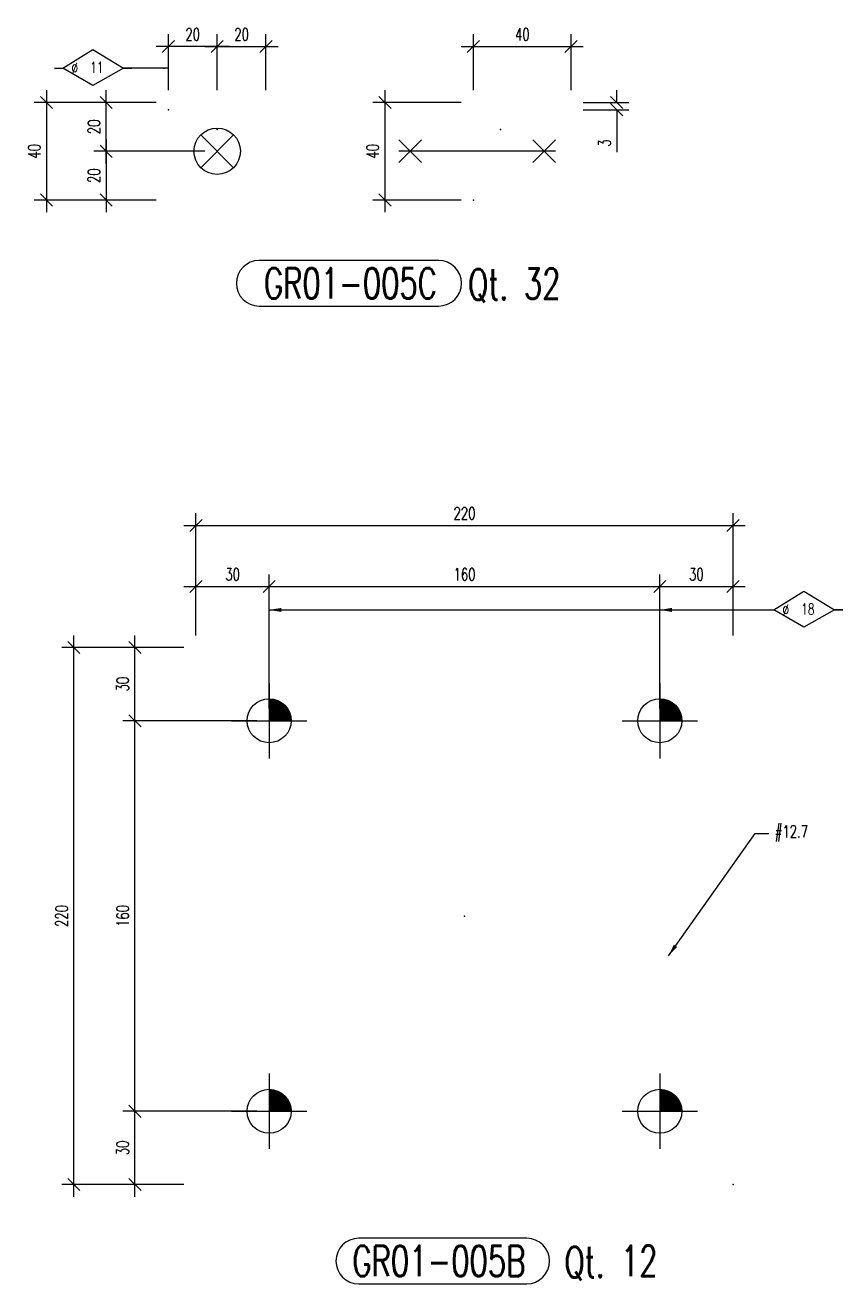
# Model space of a CAD drawing. Extents: x -37120 to -36153, y 6373 to 6924.
# Drawn here: x -36488 to -36153, y 6408 to 6924 of the extents above; entities that cross this region are included whole.
import ezdxf
from ezdxf.enums import TextEntityAlignment as Align

# ---------------------------------------------------------------- set-up
doc = ezdxf.new("R2010")
doc.units = 0
doc.header["$LTSCALE"] = 10
doc.header["$MEASUREMENT"] = 0
doc.linetypes.add('DASHDOT', pattern=[1, 0.5, -0.25, 0, -0.25])
doc.linetypes.add('HIDDEN', pattern=[0.375, 0.25, -0.125])
doc.layers.get('0').update_dxf_attribs({"linetype": 'CONTINUOUS'})
doc.layers.get('Defpoints').update_dxf_attribs({"linetype": 'CONTINUOUS'})
for name, color, linetype in [('A', 2, 'DASHDOT'), ('FORIR', 4, 'CONTINUOUS'), ('G', 3, 'CONTINUOUS'), ('MARK_QTA', 4, 'CONTINUOUS'), ('MARK_SLOT', 6, 'CONTINUOUS'), ('TR', 6, 'HIDDEN')]:
    doc.layers.add(name, color=color, linetype=linetype)
doc.styles.add('1', font='romans', dxfattribs={"width": 0.7, "height": 2.8})
doc.styles.add('MARK', font='ROMANS', dxfattribs={"width": 0.7})
doc.styles.add('ROMANS', font='romans.shx', dxfattribs={"width": 0.7})
doc.dimstyles.new('1-2.5', dxfattribs={"dimscale": 2.5, "dimtxt": 2, "dimasz": 2, "dimexe": 2, "dimexo": 2, "dimgap": 1, "dimtad": 1, "dimdec": 0, "dimzin": 0, "dimdsep": 46, "dimtxsty": 'ROMANS', "dimblk": 'OBLIQUE', "dimcen": 0, "dimdle": 2, "dimclrd": 1, "dimclre": 1, "dimclrt": 4, "dimadec": 0, "dimazin": 0, "dimtfac": 1, "dimtdec": 0, "dimtofl": 0, "dimtmove": 0, "dimatfit": 3, "dimfxl": 1, "dimtfill": 1, "dimtolj": 1, "dimtzin": 0, "dimarcsym": 0})

# ---------------------------------------------------------------- blocks, each defined once
blk = doc.blocks.new('M16')
for p, q in [((0, 15.43), (0, -15.43)), ((-15.43, 0), (15.43, 0))]:
    blk.add_line(p, q)
at = {"color": 4, "const_width": 9.01}
blk.add_lwpolyline([(4.51, 0, 0.414214), (0, 4.51)], format="xyb", dxfattribs=at)
at = {"color": 4}
blk.add_circle((0, 0), 9, dxfattribs=at)
at = {"flags": 1}
blk.add_attdef('TOLE', (16.67, -8.27), '', height=5.26, dxfattribs=at)
blk = doc.blocks.new('3D_INFOPOS')
blk.add_point((0, 0))
at = {"layer": 'FORIR', "flags": 1}
blk.add_attdef('POS_PEZ', (7.55, -4.31), '', height=5.26, dxfattribs=at)
blk = doc.blocks.new('_OBLIQUE')
at = {"color": 0, "linetype": 'ByBlock'}
blk.add_line((-0.5, -0.5), (0.5, 0.5), dxfattribs=at)
blk = doc.blocks.new('*D57')
at = {"color": 1, "lineweight": -2, "transparency": 16777216}
for p, q in [((-36423.46, 6693.92), (-36383.46, 6693.92)), ((-36418.46, 6673.92), (-36418.46, 6698.92)), ((-36388.46, 6643.92), (-36388.46, 6698.92))]:
    blk.add_line(p, q, dxfattribs=at)
at = {"layer": 'Defpoints', "color": 0, "transparency": 16777216}
for p in [(-36388.46, 6693.92), (-36418.46, 6668.92), (-36388.46, 6638.92)]:
    blk.add_point(p, dxfattribs=at)
at = {"color": 1, "lineweight": -2, "transparency": 16777216, "xscale": 5, "yscale": 5, "zscale": 5, "rotation": 180}
blk.add_blockref('_OBLIQUE', (-36418.46, 6693.92), dxfattribs=at)
at = {"color": 1, "lineweight": -2, "transparency": 16777216, "xscale": 5, "yscale": 5, "zscale": 5}
blk.add_blockref('_OBLIQUE', (-36388.46, 6693.92), dxfattribs=at)
at = {"color": 4, "transparency": 16777216, "insert": (-36403.46, 6698.92), "char_height": 5, "attachment_point": 5, "style": 'ROMANS', "bg_fill": 3, "box_fill_scale": 1.25, "bg_fill_color": 256, "bg_fill_true_color": 13158600, "bg_fill_transparency": 0}
blk.add_mtext('\\A1;30', dxfattribs=at)
blk = doc.blocks.new('*D58')
at = {"color": 1, "lineweight": -2, "transparency": 16777216}
for p, q in [((-36393.46, 6693.92), (-36223.46, 6693.92)), ((-36388.46, 6643.92), (-36388.46, 6698.92)), ((-36228.46, 6643.92), (-36228.46, 6698.92))]:
    blk.add_line(p, q, dxfattribs=at)
at = {"layer": 'Defpoints', "color": 0, "transparency": 16777216}
for p in [(-36228.46, 6693.92), (-36388.46, 6638.92), (-36228.46, 6638.92)]:
    blk.add_point(p, dxfattribs=at)
at = {"color": 1, "lineweight": -2, "transparency": 16777216, "xscale": 5, "yscale": 5, "zscale": 5, "rotation": 180}
blk.add_blockref('_OBLIQUE', (-36388.46, 6693.92), dxfattribs=at)
at = {"color": 1, "lineweight": -2, "transparency": 16777216, "xscale": 5, "yscale": 5, "zscale": 5}
blk.add_blockref('_OBLIQUE', (-36228.46, 6693.92), dxfattribs=at)
at = {"color": 4, "transparency": 16777216, "insert": (-36308.46, 6698.92), "char_height": 5, "attachment_point": 5, "style": 'ROMANS', "bg_fill": 3, "box_fill_scale": 1.25, "bg_fill_color": 256, "bg_fill_true_color": 13158600, "bg_fill_transparency": 0}
blk.add_mtext('\\A1;160', dxfattribs=at)
blk = doc.blocks.new('*D59')
at = {"color": 1, "lineweight": -2, "transparency": 16777216}
for p, q in [((-36233.46, 6693.92), (-36193.46, 6693.92)), ((-36228.46, 6643.92), (-36228.46, 6698.92)), ((-36198.46, 6673.92), (-36198.46, 6698.92))]:
    blk.add_line(p, q, dxfattribs=at)
at = {"layer": 'Defpoints', "color": 0, "transparency": 16777216}
for p in [(-36198.46, 6693.92), (-36198.46, 6668.92), (-36228.46, 6638.92)]:
    blk.add_point(p, dxfattribs=at)
at = {"color": 1, "lineweight": -2, "transparency": 16777216, "xscale": 5, "yscale": 5, "zscale": 5, "rotation": 180}
blk.add_blockref('_OBLIQUE', (-36228.46, 6693.92), dxfattribs=at)
at = {"color": 1, "lineweight": -2, "transparency": 16777216, "xscale": 5, "yscale": 5, "zscale": 5}
blk.add_blockref('_OBLIQUE', (-36198.46, 6693.92), dxfattribs=at)
at = {"color": 4, "transparency": 16777216, "insert": (-36213.46, 6698.92), "char_height": 5, "attachment_point": 5, "style": 'ROMANS', "bg_fill": 3, "box_fill_scale": 1.25, "bg_fill_color": 256, "bg_fill_true_color": 13158600, "bg_fill_transparency": 0}
blk.add_mtext('\\A1;30', dxfattribs=at)
blk = doc.blocks.new('*D60')
at = {"color": 1, "lineweight": -2, "transparency": 16777216}
for p, q in [((-36443.46, 6443.92), (-36443.46, 6483.92)), ((-36393.46, 6478.92), (-36448.46, 6478.92)), ((-36423.46, 6448.92), (-36448.46, 6448.92))]:
    blk.add_line(p, q, dxfattribs=at)
at = {"layer": 'Defpoints', "color": 0, "transparency": 16777216}
for p in [(-36443.46, 6478.92), (-36388.46, 6478.92), (-36418.46, 6448.92)]:
    blk.add_point(p, dxfattribs=at)
at = {"color": 1, "lineweight": -2, "transparency": 16777216, "xscale": 5, "yscale": 5, "zscale": 5}
for p, rotation in [((-36443.46, 6478.92), 90), ((-36443.46, 6448.92), 270)]:
    blk.add_blockref('_OBLIQUE', p, dxfattribs=dict(at, rotation=rotation))
at = {"color": 4, "transparency": 16777216, "insert": (-36448.46, 6463.92), "char_height": 5, "attachment_point": 5, "rotation": 90, "style": 'ROMANS', "bg_fill": 3, "box_fill_scale": 1.25, "bg_fill_color": 256, "bg_fill_true_color": 13158600, "bg_fill_transparency": 0}
blk.add_mtext('\\A1;30', dxfattribs=at)
blk = doc.blocks.new('*D61')
at = {"color": 1, "lineweight": -2, "transparency": 16777216}
for p, q in [((-36443.46, 6473.92), (-36443.46, 6643.92)), ((-36393.46, 6638.92), (-36448.46, 6638.92)), ((-36393.46, 6478.92), (-36448.46, 6478.92))]:
    blk.add_line(p, q, dxfattribs=at)
at = {"layer": 'Defpoints', "color": 0, "transparency": 16777216}
for p in [(-36443.46, 6638.92), (-36388.46, 6638.92), (-36388.46, 6478.92)]:
    blk.add_point(p, dxfattribs=at)
at = {"color": 1, "lineweight": -2, "transparency": 16777216, "xscale": 5, "yscale": 5, "zscale": 5}
for p, rotation in [((-36443.46, 6638.92), 90), ((-36443.46, 6478.92), 270)]:
    blk.add_blockref('_OBLIQUE', p, dxfattribs=dict(at, rotation=rotation))
at = {"color": 4, "transparency": 16777216, "insert": (-36448.46, 6558.92), "char_height": 5, "attachment_point": 5, "rotation": 90, "style": 'ROMANS', "bg_fill": 3, "box_fill_scale": 1.25, "bg_fill_color": 256, "bg_fill_true_color": 13158600, "bg_fill_transparency": 0}
blk.add_mtext('\\A1;160', dxfattribs=at)
blk = doc.blocks.new('*D62')
at = {"color": 1, "lineweight": -2, "transparency": 16777216}
for p, q in [((-36443.46, 6633.92), (-36443.46, 6673.92)), ((-36423.46, 6668.92), (-36448.46, 6668.92)), ((-36393.46, 6638.92), (-36448.46, 6638.92))]:
    blk.add_line(p, q, dxfattribs=at)
at = {"layer": 'Defpoints', "color": 0, "transparency": 16777216}
for p in [(-36443.46, 6668.92), (-36418.46, 6668.92), (-36388.46, 6638.92)]:
    blk.add_point(p, dxfattribs=at)
at = {"color": 1, "lineweight": -2, "transparency": 16777216, "xscale": 5, "yscale": 5, "zscale": 5}
for p, rotation in [((-36443.46, 6668.92), 90), ((-36443.46, 6638.92), 270)]:
    blk.add_blockref('_OBLIQUE', p, dxfattribs=dict(at, rotation=rotation))
at = {"color": 4, "transparency": 16777216, "insert": (-36448.46, 6653.92), "char_height": 5, "attachment_point": 5, "rotation": 90, "style": 'ROMANS', "bg_fill": 3, "box_fill_scale": 1.25, "bg_fill_color": 256, "bg_fill_true_color": 13158600, "bg_fill_transparency": 0}
blk.add_mtext('\\A1;30', dxfattribs=at)
blk = doc.blocks.new('*D63')
at = {"color": 1, "lineweight": -2, "transparency": 16777216}
for p, q in [((-36418.46, 6673.92), (-36418.46, 6723.92)), ((-36198.46, 6673.92), (-36198.46, 6723.92)), ((-36423.46, 6718.92), (-36193.46, 6718.92))]:
    blk.add_line(p, q, dxfattribs=at)
at = {"layer": 'Defpoints', "color": 0, "transparency": 16777216}
for p in [(-36198.46, 6718.92), (-36418.46, 6668.92), (-36198.46, 6668.92)]:
    blk.add_point(p, dxfattribs=at)
at = {"color": 1, "lineweight": -2, "transparency": 16777216, "xscale": 5, "yscale": 5, "zscale": 5, "rotation": 180}
blk.add_blockref('_OBLIQUE', (-36418.46, 6718.92), dxfattribs=at)
at = {"color": 1, "lineweight": -2, "transparency": 16777216, "xscale": 5, "yscale": 5, "zscale": 5}
blk.add_blockref('_OBLIQUE', (-36198.46, 6718.92), dxfattribs=at)
at = {"color": 4, "transparency": 16777216, "insert": (-36308.46, 6723.92), "char_height": 5, "attachment_point": 5, "style": 'ROMANS', "bg_fill": 3, "box_fill_scale": 1.25, "bg_fill_color": 256, "bg_fill_true_color": 13158600, "bg_fill_transparency": 0}
blk.add_mtext('\\A1;220', dxfattribs=at)
blk = doc.blocks.new('*D64')
at = {"color": 1, "lineweight": -2, "transparency": 16777216}
for p, q in [((-36468.46, 6443.92), (-36468.46, 6673.92)), ((-36423.46, 6668.92), (-36473.46, 6668.92)), ((-36423.46, 6448.92), (-36473.46, 6448.92))]:
    blk.add_line(p, q, dxfattribs=at)
at = {"layer": 'Defpoints', "color": 0, "transparency": 16777216}
for p in [(-36468.46, 6668.92), (-36418.46, 6668.92), (-36418.46, 6448.92)]:
    blk.add_point(p, dxfattribs=at)
at = {"color": 1, "lineweight": -2, "transparency": 16777216, "xscale": 5, "yscale": 5, "zscale": 5}
for p, rotation in [((-36468.46, 6668.92), 90), ((-36468.46, 6448.92), 270)]:
    blk.add_blockref('_OBLIQUE', p, dxfattribs=dict(at, rotation=rotation))
at = {"color": 4, "transparency": 16777216, "insert": (-36473.46, 6558.92), "char_height": 5, "attachment_point": 5, "rotation": 90, "style": 'ROMANS', "bg_fill": 3, "box_fill_scale": 1.25, "bg_fill_color": 256, "bg_fill_true_color": 13158600, "bg_fill_transparency": 0}
blk.add_mtext('\\A1;220', dxfattribs=at)
blk = doc.blocks.new('M8_LAM')
at = {"layer": 'MARK_SLOT'}
blk.add_lwpolyline([(0.45, 7.47, 1), (0.45, 0), (27.98, 0, 1), (27.98, 7.47)], format="xyb", close=True, dxfattribs=at)
at = {"style": 'MARK', "width": 0.7, "flags": 1}
for tag, p in [('DES_PEZ', (-6.13, 10.09)), ('TRA_PEZ', (-2.84, 11.69)), ('SUN_LIS', (-2.84, 10.62)), ('PUN_LIS', (-2.84, 11.16)), ('TIP_PEZ', (-6.13, 9.02)), ('NOT_PEZ', (-6.13, 9.55)), ('ING_PEZ', (-6.13, 8.48)), ('MCL_PEZ', (-6.13, 7.94)), ('COD_PEZ', (-6.13, 7.41)), ('COS_PEZ', (-6.13, 6.87)), ('DIM_PRO', (-6.13, 6.34))]:
    blk.add_attdef(tag, p, '', height=0.35, dxfattribs=at)
at = {"style": 'MARK', "width": 0.7}
blk.add_attdef('MAR_PEZ', text='', height=5, dxfattribs=at).set_placement((13.59, 3.73), align=Align.MIDDLE)
at = {"layer": 'MARK_QTA', "style": 'MARK', "width": 0.7}
blk.add_text('Qt.', height=5, dxfattribs=at).set_placement((37.47, 3.31), align=Align.MIDDLE)
blk.add_attdef('QTA_PEZ', (36.29, 1.26), '', height=5, dxfattribs=at)
blk = doc.blocks.new('3D_INFOM')
blk.add_point((0, 0))
at = {"layer": 'FORIR', "flags": 1}
blk.add_attdef('MARK', (7.55, -4.31), '', height=5.26, dxfattribs=at)
blk = doc.blocks.new('new blockgkljdflgjflkgjldkgjfççl584gf654gggg')
at = {"color": 1}
blk.add_lwpolyline([(0, 0), (1.36, 0), (6.31, 3.05), (11.32, 0), (12.67, 0), (11.32, 0), (6.31, -2.81), (1.36, 0)], dxfattribs=at)
at = {"color": 7, "style": 'MARK', "width": 0.7}
blk.add_text('%%C', height=1.8, dxfattribs=at).set_placement((2.79, -0.91))
at = {"style": '1', "width": 0.7}
blk.add_attdef('FURO', text='', height=1.8, dxfattribs=at).set_placement((6.95, -0.77), align=Align.CENTER)
blk = doc.blocks.new('M10')
for p, q in [((6.73, 6.73), (-6.73, -6.73)), ((6.73, -6.73), (-6.73, 6.73))]:
    blk.add_line(p, q)
blk.add_circle((0, 0), 9.51)
at = {"flags": 1}
blk.add_attdef('TOLE', (10.58, -6.12), '', height=5.26, dxfattribs=at)
blk = doc.blocks.new('M8_PRO')
at = {"layer": 'MARK_SLOT'}
blk.add_lwpolyline([(3.73, 7.47, 1), (3.73, 0), (33.15, 0, 1), (33.15, 7.47)], format="xyb", close=True, dxfattribs=at)
at = {"style": 'MARK', "width": 0.7, "flags": 1}
for tag, p in [('TRA_PEZ', (-2.51, 11.92)), ('SUN_LIS', (-2.51, 10.85)), ('PUN_LIS', (-2.51, 11.39)), ('DES_PEZ', (-2.51, 10.31)), ('TIP_PEZ', (-2.51, 9.24)), ('NOT_PEZ', (-2.51, 9.78)), ('ING_PEZ', (-2.51, 8.71)), ('MCL_PEZ', (-2.51, 8.17)), ('COD_PEZ', (-2.51, 7.64)), ('COS_PEZ', (-2.51, 7.1)), ('DIM_PRO', (-2.51, 6.57))]:
    blk.add_attdef(tag, p, '', height=0.35, dxfattribs=at)
at = {"style": 'MARK', "width": 0.7}
blk.add_attdef('MAR_PEZ', text='', height=5, dxfattribs=at).set_placement((13.59, 3.73), align=Align.MIDDLE)
at = {"layer": 'MARK_QTA', "style": 'MARK', "width": 0.7}
blk.add_text('Qt.', height=5, dxfattribs=at).set_placement((41.27, 3.31), align=Align.MIDDLE)
blk.add_attdef('QTA_PEZ', (81.82, 1.18), '', height=5, dxfattribs=at)
blk = doc.blocks.new('MS')
at = {"color": 6}
for p, q in [((-4.65, 22.79), (4.65, 32.1)), ((-4.65, 32.1), (4.65, 22.79)), ((-4.65, -22.79), (4.65, -32.1)), ((-4.65, -32.1), (4.65, -22.79))]:
    blk.add_line(p, q, dxfattribs=at)
at = {"color": 3}
blk.add_line((0, -32.1), (0, 32.1), dxfattribs=at)
at = {"flags": 1}
for tag, p, height in [('DIAM', (0, 0), 8.01), ('TOLE', (1.27, -9.73), 5.26), ('AVAN', (1.27, -18.16), 5.26), ('DIET', (1.27, -24.59), 5.26)]:
    blk.add_attdef(tag, p, '', height=height, dxfattribs=at)
blk = doc.blocks.new('*D67')
at = {"color": 1, "lineweight": -2, "transparency": 16777216}
for p, q in [((-36429.77, 6897.27), (-36429.77, 6920.18)), ((-36409.77, 6897.27), (-36409.77, 6920.18)), ((-36404.77, 6915.18), (-36434.77, 6915.18))]:
    blk.add_line(p, q, dxfattribs=at)
at = {"layer": 'Defpoints', "color": 0, "transparency": 16777216}
for p in [(-36429.77, 6915.18), (-36429.77, 6892.27), (-36409.77, 6892.27)]:
    blk.add_point(p, dxfattribs=at)
at = {"color": 1, "lineweight": -2, "transparency": 16777216, "xscale": 5, "yscale": 5, "zscale": 5, "rotation": 180}
blk.add_blockref('_OBLIQUE', (-36429.77, 6915.18), dxfattribs=at)
at = {"color": 1, "lineweight": -2, "transparency": 16777216, "xscale": 5, "yscale": 5, "zscale": 5}
blk.add_blockref('_OBLIQUE', (-36409.77, 6915.18), dxfattribs=at)
at = {"color": 4, "transparency": 16777216, "insert": (-36419.77, 6920.18), "char_height": 5, "attachment_point": 5, "style": 'ROMANS', "bg_fill": 3, "box_fill_scale": 1.25, "bg_fill_color": 256, "bg_fill_true_color": 13158600, "bg_fill_transparency": 0}
blk.add_mtext('\\A1;20', dxfattribs=at)
blk = doc.blocks.new('*D68')
at = {"color": 1, "lineweight": -2, "transparency": 16777216}
for p, q in [((-36409.77, 6897.27), (-36409.77, 6920.18)), ((-36389.77, 6897.27), (-36389.77, 6920.18)), ((-36414.77, 6915.18), (-36384.77, 6915.18))]:
    blk.add_line(p, q, dxfattribs=at)
at = {"layer": 'Defpoints', "color": 0, "transparency": 16777216}
for p in [(-36389.77, 6915.18), (-36409.77, 6892.27), (-36389.77, 6892.27)]:
    blk.add_point(p, dxfattribs=at)
at = {"color": 1, "lineweight": -2, "transparency": 16777216, "xscale": 5, "yscale": 5, "zscale": 5, "rotation": 180}
blk.add_blockref('_OBLIQUE', (-36409.77, 6915.18), dxfattribs=at)
at = {"color": 1, "lineweight": -2, "transparency": 16777216, "xscale": 5, "yscale": 5, "zscale": 5}
blk.add_blockref('_OBLIQUE', (-36389.77, 6915.18), dxfattribs=at)
at = {"color": 4, "transparency": 16777216, "insert": (-36399.77, 6920.18), "char_height": 5, "attachment_point": 5, "style": 'ROMANS', "bg_fill": 3, "box_fill_scale": 1.25, "bg_fill_color": 256, "bg_fill_true_color": 13158600, "bg_fill_transparency": 0}
blk.add_mtext('\\A1;20', dxfattribs=at)
blk = doc.blocks.new('*D69')
at = {"color": 1, "lineweight": -2, "transparency": 16777216}
for p, q in [((-36455.26, 6867.27), (-36455.26, 6897.27)), ((-36434.77, 6892.27), (-36460.26, 6892.27)), ((-36414.77, 6872.27), (-36460.26, 6872.27))]:
    blk.add_line(p, q, dxfattribs=at)
at = {"layer": 'Defpoints', "color": 0, "transparency": 16777216}
for p in [(-36455.26, 6892.27), (-36429.77, 6892.27), (-36409.77, 6872.27)]:
    blk.add_point(p, dxfattribs=at)
at = {"color": 1, "lineweight": -2, "transparency": 16777216, "xscale": 5, "yscale": 5, "zscale": 5}
for p, rotation in [((-36455.26, 6892.27), 90), ((-36455.26, 6872.27), 270)]:
    blk.add_blockref('_OBLIQUE', p, dxfattribs=dict(at, rotation=rotation))
at = {"color": 4, "transparency": 16777216, "insert": (-36460.26, 6882.27), "char_height": 5, "attachment_point": 5, "rotation": 90, "style": 'ROMANS', "bg_fill": 3, "box_fill_scale": 1.25, "bg_fill_color": 256, "bg_fill_true_color": 13158600, "bg_fill_transparency": 0}
blk.add_mtext('\\A1;20', dxfattribs=at)
blk = doc.blocks.new('*D70')
at = {"color": 1, "lineweight": -2, "transparency": 16777216}
for p, q in [((-36455.26, 6877.27), (-36455.26, 6847.27)), ((-36434.77, 6872.27), (-36460.26, 6872.27)), ((-36434.77, 6852.27), (-36460.26, 6852.27))]:
    blk.add_line(p, q, dxfattribs=at)
at = {"layer": 'Defpoints', "color": 0, "transparency": 16777216}
for p in [(-36429.77, 6872.27), (-36455.26, 6852.27), (-36429.77, 6852.27)]:
    blk.add_point(p, dxfattribs=at)
at = {"color": 1, "lineweight": -2, "transparency": 16777216, "xscale": 5, "yscale": 5, "zscale": 5}
for p, rotation in [((-36455.26, 6872.27), 90), ((-36455.26, 6852.27), 270)]:
    blk.add_blockref('_OBLIQUE', p, dxfattribs=dict(at, rotation=rotation))
at = {"color": 4, "transparency": 16777216, "insert": (-36460.26, 6862.27), "char_height": 5, "attachment_point": 5, "rotation": 90, "style": 'ROMANS', "bg_fill": 3, "box_fill_scale": 1.25, "bg_fill_color": 256, "bg_fill_true_color": 13158600, "bg_fill_transparency": 0}
blk.add_mtext('\\A1;20', dxfattribs=at)
blk = doc.blocks.new('*D71')
at = {"color": 1, "lineweight": -2, "transparency": 16777216}
for p, q in [((-36479.66, 6897.27), (-36479.66, 6847.27)), ((-36434.77, 6892.27), (-36484.66, 6892.27)), ((-36434.77, 6852.27), (-36484.66, 6852.27))]:
    blk.add_line(p, q, dxfattribs=at)
at = {"layer": 'Defpoints', "color": 0, "transparency": 16777216}
for p in [(-36429.77, 6892.27), (-36479.66, 6852.27), (-36429.77, 6852.27)]:
    blk.add_point(p, dxfattribs=at)
at = {"color": 1, "lineweight": -2, "transparency": 16777216, "xscale": 5, "yscale": 5, "zscale": 5}
for p, rotation in [((-36479.66, 6892.27), 90), ((-36479.66, 6852.27), 270)]:
    blk.add_blockref('_OBLIQUE', p, dxfattribs=dict(at, rotation=rotation))
at = {"color": 4, "transparency": 16777216, "insert": (-36484.66, 6872.27), "char_height": 5, "attachment_point": 5, "rotation": 90, "style": 'ROMANS', "bg_fill": 3, "box_fill_scale": 1.25, "bg_fill_color": 256, "bg_fill_true_color": 13158600, "bg_fill_transparency": 0}
blk.add_mtext('\\A1;40', dxfattribs=at)
blk = doc.blocks.new('*D72')
at = {"color": 1, "lineweight": -2, "transparency": 16777216}
for p, q in [((-36304.81, 6897.27), (-36304.81, 6920.18)), ((-36264.81, 6897.27), (-36264.81, 6920.18)), ((-36309.81, 6915.18), (-36259.81, 6915.18))]:
    blk.add_line(p, q, dxfattribs=at)
at = {"layer": 'Defpoints', "color": 0, "transparency": 16777216}
for p in [(-36264.81, 6915.18), (-36304.81, 6892.27), (-36264.81, 6892.27)]:
    blk.add_point(p, dxfattribs=at)
at = {"color": 1, "lineweight": -2, "transparency": 16777216, "xscale": 5, "yscale": 5, "zscale": 5, "rotation": 180}
blk.add_blockref('_OBLIQUE', (-36304.81, 6915.18), dxfattribs=at)
at = {"color": 1, "lineweight": -2, "transparency": 16777216, "xscale": 5, "yscale": 5, "zscale": 5}
blk.add_blockref('_OBLIQUE', (-36264.81, 6915.18), dxfattribs=at)
at = {"color": 4, "transparency": 16777216, "insert": (-36284.81, 6920.18), "char_height": 5, "attachment_point": 5, "style": 'ROMANS', "bg_fill": 3, "box_fill_scale": 1.25, "bg_fill_color": 256, "bg_fill_true_color": 13158600, "bg_fill_transparency": 0}
blk.add_mtext('\\A1;40', dxfattribs=at)
blk = doc.blocks.new('*D73')
at = {"color": 1, "lineweight": -2, "transparency": 16777216}
for p, q in [((-36341.06, 6897.27), (-36341.06, 6847.27)), ((-36309.81, 6892.27), (-36346.06, 6892.27)), ((-36309.81, 6852.27), (-36346.06, 6852.27))]:
    blk.add_line(p, q, dxfattribs=at)
at = {"layer": 'Defpoints', "color": 0, "transparency": 16777216}
for p in [(-36304.81, 6892.27), (-36341.06, 6852.27), (-36304.81, 6852.27)]:
    blk.add_point(p, dxfattribs=at)
at = {"color": 1, "lineweight": -2, "transparency": 16777216, "xscale": 5, "yscale": 5, "zscale": 5}
for p, rotation in [((-36341.06, 6892.27), 90), ((-36341.06, 6852.27), 270)]:
    blk.add_blockref('_OBLIQUE', p, dxfattribs=dict(at, rotation=rotation))
at = {"color": 4, "transparency": 16777216, "insert": (-36346.06, 6872.27), "char_height": 5, "attachment_point": 5, "rotation": 90, "style": 'ROMANS', "bg_fill": 3, "box_fill_scale": 1.25, "bg_fill_color": 256, "bg_fill_true_color": 13158600, "bg_fill_transparency": 0}
blk.add_mtext('\\A1;40', dxfattribs=at)
blk = doc.blocks.new('*D74')
at = {"color": 1, "lineweight": -2, "transparency": 16777216}
for p, q in [((-36246.11, 6892.27), (-36246.11, 6897.27)), ((-36259.81, 6892.27), (-36241.11, 6892.27)), ((-36259.81, 6889.27), (-36241.11, 6889.27)), ((-36246.11, 6889.27), (-36246.11, 6871.94))]:
    blk.add_line(p, q, dxfattribs=at)
at = {"layer": 'Defpoints', "color": 0, "transparency": 16777216}
for p in [(-36264.81, 6892.27), (-36264.81, 6889.27), (-36246.11, 6889.27)]:
    blk.add_point(p, dxfattribs=at)
at = {"color": 1, "lineweight": -2, "transparency": 16777216, "xscale": 5, "yscale": 5, "zscale": 5}
for p, rotation in [((-36246.11, 6892.27), 270), ((-36246.11, 6889.27), 90)]:
    blk.add_blockref('_OBLIQUE', p, dxfattribs=dict(at, rotation=rotation))
at = {"color": 4, "transparency": 16777216, "insert": (-36251.11, 6875.6), "char_height": 5, "attachment_point": 5, "rotation": 90, "style": 'ROMANS', "bg_fill": 3, "box_fill_scale": 1.25, "bg_fill_color": 256, "bg_fill_true_color": 13158600, "bg_fill_transparency": 0}
blk.add_mtext('\\A1;3', dxfattribs=at)

msp = doc.modelspace()

# ---------------------------------------------------------------- linework, layer by layer
at = {"layer": 'A'}
for p in [(-36429.77, 6889.27), (-36304.81, 6852.27), (-36198.46, 6448.92)]:
    msp.add_point(p, dxfattribs=at)
at = {"layer": 'G'}
for p in [(-36429.77, 6889.27), (-36304.81, 6852.27), (-36198.46, 6448.92)]:
    msp.add_point(p, dxfattribs=at)
at = {"layer": 'TR'}
for p in [(-36429.77, 6889.27), (-36304.81, 6852.27), (-36198.46, 6448.92)]:
    msp.add_point(p, dxfattribs=at)

# ---------------------------------------------------------------- block references
for name, p in [('M10', (-36409.77, 6872.27)), ('3D_INFOPOS', (-36409.77, 6881.16)), ('3D_INFOM', (-36409.77, 6881.16)), ('3D_INFOPOS', (-36293.7, 6881.16)), ('3D_INFOM', (-36293.7, 6881.16)), ('M16', (-36388.46, 6638.92)), ('M16', (-36228.46, 6638.92)), ('3D_INFOPOS', (-36308.46, 6558.92)), ('3D_INFOM', (-36308.46, 6558.92)), ('M16', (-36388.46, 6478.92)), ('M16', (-36228.46, 6478.92))]:
    msp.add_blockref(name, p)
at = {"rotation": 90.00000000055583}
msp.add_blockref('MS', (-36303.31, 6872.27), dxfattribs=at)
ref = msp.add_blockref('M8_PRO', (-36401.89, 6808.84), dxfattribs=dict(xscale=2.5, yscale=2.5, zscale=2.5))
ref.add_attrib('MAR_PEZ', 'GR01-005C', dxfattribs={"height": 12.5, "style": 'MARK', "width": 0.7}).set_placement((-36355.18, 6818.17), align=Align.MIDDLE)
ref.add_attrib('QTA_PEZ', '32', (-36284.14, 6811.78), dxfattribs={"layer": 'MARK_QTA', "height": 12.5, "style": 'MARK', "width": 0.7})
at = {"xscale": 2.5, "yscale": 2.5, "zscale": 5}
msp.add_blockref('new blockgkljdflgjflkgjldkgjfççl584gf654gggg', (-36185.18, 6684.34), dxfattribs=at).add_auto_attribs({'FURO': '18'})
ref = msp.add_blockref('M8_LAM', (-36352.91, 6408.22), dxfattribs=dict(xscale=2.5, yscale=2.5, zscale=2.5))
ref.add_attrib('MAR_PEZ', 'GR01-005B', dxfattribs={"height": 12.5, "style": 'MARK', "width": 0.7}).set_placement((-36318.94, 6417.56), align=Align.MIDDLE)
ref.add_attrib('QTA_PEZ', '12', (-36244.4, 6411.37), dxfattribs={"layer": 'MARK_QTA', "height": 12.5, "style": 'MARK', "width": 0.7})

# ---------------------------------------------------------------- dimensions: what is measured, and where the dimension line sits
for base, p1, p2, picture, middle in [((-36429.77, 6915.18), (-36409.77, 6892.27), (-36429.77, 6892.27), '*D67', (-36419.77, 6920.18)), ((-36264.81, 6915.18), (-36304.81, 6892.27), (-36264.81, 6892.27), '*D72', (-36284.81, 6920.18))]:
    dim = msp.add_linear_dim(base=base, p1=p1, p2=p2, dimstyle='1-2.5')
    dim.commit()
    dim.dimension.update_dxf_attribs({"geometry": picture, "text_midpoint": middle})

# ---------------------------------------------------------------- leaders
at = {"annotation_type": 0, "has_hookline": 1, "hookline_direction": 0, "text_width": 14.17}
msp.add_leader([(-36224.91, 6542.64), (-36189.44, 6592.74), (-36183.87, 6592.74)], dimstyle='1-2.5', override={"dimgap": 1, "dimtad": 0}, dxfattribs=at)

# ---------------------------------------------------------------- next in the draw order: texts
at = {"color": 4, "insert": (-36181.37, 6592.74), "char_height": 5, "attachment_point": 4, "style": 'ROMANS', "bg_fill": 3, "box_fill_scale": 1.25, "bg_fill_color": 256, "bg_fill_true_color": 13158600, "bg_fill_transparency": 0}
msp.add_mtext('\\A1;#12.7', dxfattribs=at)

# ---------------------------------------------------------------- next in the draw order: dimensions: what is measured, and where the dimension line sits
for base, p1, p2, picture, middle in [((-36389.77, 6915.18), (-36409.77, 6892.27), (-36389.77, 6892.27), '*D68', (-36399.77, 6920.18)), ((-36388.46, 6693.92), (-36418.46, 6668.92), (-36388.46, 6638.92), '*D57', (-36403.46, 6698.92))]:
    dim = msp.add_linear_dim(base=base, p1=p1, p2=p2, dimstyle='1-2.5')
    dim.commit()
    dim.dimension.update_dxf_attribs({"geometry": picture, "text_midpoint": middle})
for base, p1, p2, picture, middle in [((-36341.06, 6852.27), (-36304.81, 6892.27), (-36304.81, 6852.27), '*D73', (-36346.06, 6872.27)), ((-36246.11, 6889.27), (-36264.81, 6892.27), (-36264.81, 6889.27), '*D74', (-36251.11, 6875.6)), ((-36443.46, 6478.92), (-36418.46, 6448.92), (-36388.46, 6478.92), '*D60', (-36448.46, 6463.92))]:
    dim = msp.add_linear_dim(base=base, p1=p1, p2=p2, angle=90, dimstyle='1-2.5')
    dim.commit()
    dim.dimension.update_dxf_attribs({"geometry": picture, "text_midpoint": middle})

# ---------------------------------------------------------------- next in the draw order: leaders
msp.add_leader([(-36429.77, 6906.29), (-36445.45, 6906.29)], dimstyle='1-2.5', override={"dimscale": 1, "dimgap": 1, "dimtad": 0})

# ---------------------------------------------------------------- next in the draw order: dimensions: what is measured, and where the dimension line sits
dim = msp.add_linear_dim(base=(-36455.26, 6892.27), p1=(-36409.77, 6872.27), p2=(-36429.77, 6892.27), angle=90, dimstyle='1-2.5')
dim.commit()
dim.dimension.update_dxf_attribs({"geometry": '*D69', "text_midpoint": (-36460.26, 6882.27)})
dim = msp.add_linear_dim(base=(-36228.46, 6693.92), p1=(-36388.46, 6638.92), p2=(-36228.46, 6638.92), dimstyle='1-2.5')
dim.commit()
dim.dimension.update_dxf_attribs({"geometry": '*D58', "text_midpoint": (-36308.46, 6698.92)})

# ---------------------------------------------------------------- next in the draw order: dimensions: what is measured, and where the dimension line sits
for base, p1, p2, picture, middle in [((-36455.26, 6852.27), (-36429.77, 6872.27), (-36429.77, 6852.27), '*D70', (-36460.26, 6862.27)), ((-36443.46, 6638.92), (-36388.46, 6478.92), (-36388.46, 6638.92), '*D61', (-36448.46, 6558.92))]:
    dim = msp.add_linear_dim(base=base, p1=p1, p2=p2, angle=90, dimstyle='1-2.5')
    dim.commit()
    dim.dimension.update_dxf_attribs({"geometry": picture, "text_midpoint": middle})
dim = msp.add_linear_dim(base=(-36198.46, 6693.92), p1=(-36228.46, 6638.92), p2=(-36198.46, 6668.92), dimstyle='1-2.5')
dim.commit()
dim.dimension.update_dxf_attribs({"geometry": '*D59', "text_midpoint": (-36213.46, 6698.92)})

# ---------------------------------------------------------------- next in the draw order: dimensions: what is measured, and where the dimension line sits
for base, p1, p2, picture, middle in [((-36479.66, 6852.27), (-36429.77, 6892.27), (-36429.77, 6852.27), '*D71', (-36484.66, 6872.27)), ((-36443.46, 6668.92), (-36388.46, 6638.92), (-36418.46, 6668.92), '*D62', (-36448.46, 6653.92))]:
    dim = msp.add_linear_dim(base=base, p1=p1, p2=p2, angle=90, dimstyle='1-2.5')
    dim.commit()
    dim.dimension.update_dxf_attribs({"geometry": picture, "text_midpoint": middle})

# ---------------------------------------------------------------- next in the draw order: block references
at = {"xscale": 2.5, "yscale": 2.5, "zscale": 5}
msp.add_blockref('new blockgkljdflgjflkgjldkgjfççl584gf654gggg', (-36476.44, 6906.29), dxfattribs=at).add_auto_attribs({'FURO': '11'})

# ---------------------------------------------------------------- next in the draw order: dimensions: what is measured, and where the dimension line sits
dim = msp.add_linear_dim(base=(-36198.46, 6718.92), p1=(-36418.46, 6668.92), p2=(-36198.46, 6668.92), dimstyle='1-2.5')
dim.commit()
dim.dimension.update_dxf_attribs({"geometry": '*D63', "text_midpoint": (-36308.46, 6723.92)})

# ---------------------------------------------------------------- next in the draw order: dimensions: what is measured, and where the dimension line sits
dim = msp.add_linear_dim(base=(-36468.46, 6668.92), p1=(-36418.46, 6448.92), p2=(-36418.46, 6668.92), angle=90, dimstyle='1-2.5')
dim.commit()
dim.dimension.update_dxf_attribs({"geometry": '*D64', "text_midpoint": (-36473.46, 6558.92)})

# ---------------------------------------------------------------- next in the draw order: leaders
for points in [[(-36388.46, 6684.34), (-36228.46, 6684.34)], [(-36228.46, 6684.34), (-36185.18, 6684.34)]]:
    msp.add_leader(points, dimstyle='1-2.5', override={"dimgap": 1, "dimtad": 0})

doc.saveas('drawing.dxf')
